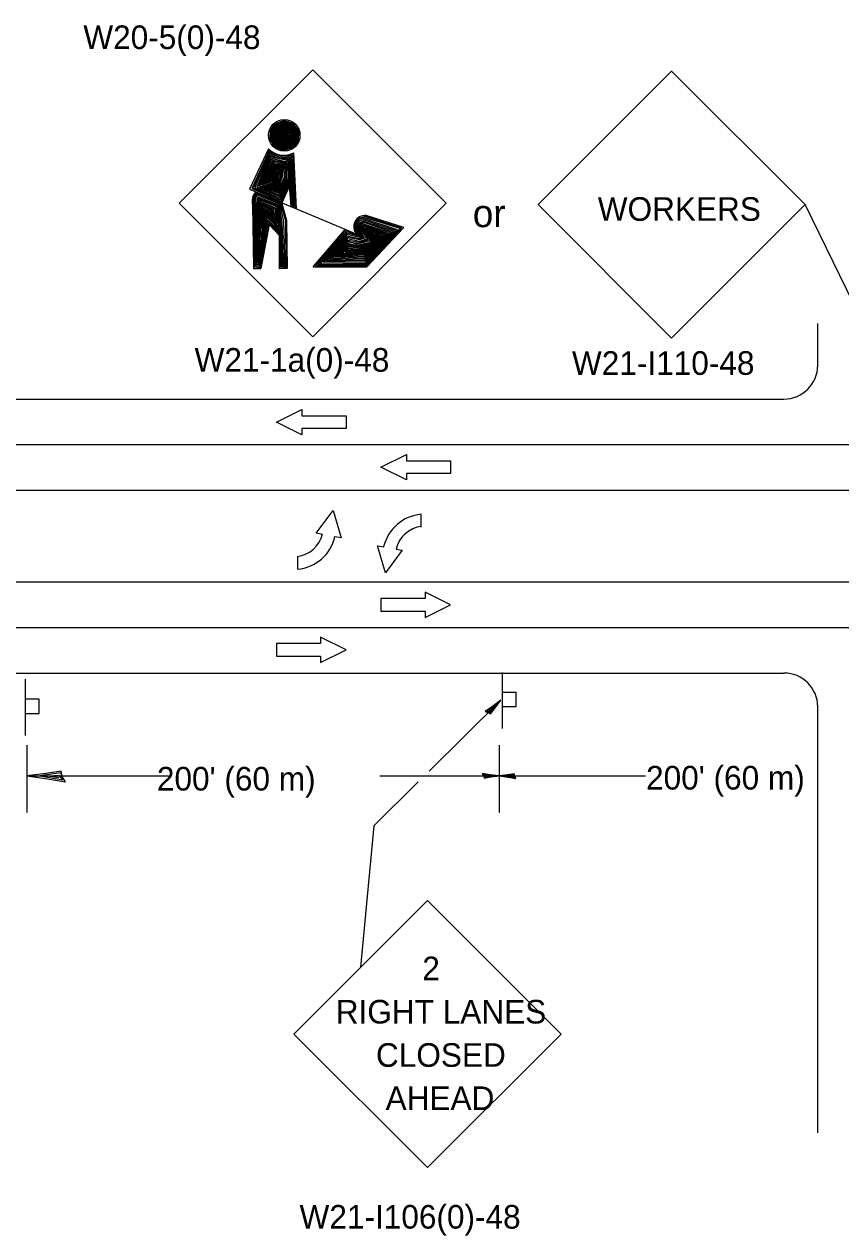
# Model space of a CAD drawing. Extents: x 92217 to 93577, y 75831 to 76271.
# Drawn here: x 92364.8 to 92439.5, y 75994.1 to 76104.9 of the extents above; entities that cross this region are included whole.
import ezdxf

# ---------------------------------------------------------------- set-up
doc = ezdxf.new("R2010")
doc.units = 0
for name, color, linetype in [('Design_PR_EOP', 7, 'Continuous'), ('Design_PR_Roadway Dimensions', 7, 'Continuous'), ('Level 7', 7, 'Continuous'), ('Sheets_General Details', 7, 'Continuous'), ('Topo_PMK Symbols', 7, 'Continuous'), ('Topo_Traffic Sign', 7, 'Continuous')]:
    doc.layers.add(name, color=color, linetype=linetype)

msp = doc.modelspace()

# ---------------------------------------------------------------- linework, layer by layer
at = {"layer": 'Design_PR_EOP'}
for p, q in [((92437.4, 76073.71), (92437.4, 76077.54)), ((92362.07, 76070.62), (92434.31, 76070.62)), ((92362.07, 76045.56), (92434.31, 76045.56)), ((92437.4, 76003.5), (92437.4, 76042.47))]:
    msp.add_line(p, q, dxfattribs=at)
for centre, start, end in [((92434.31, 76073.71), 270, 0), ((92434.31, 76042.47), 0, 90)]:
    msp.add_arc(centre, 3.09, start, end, dxfattribs=at)
at = {"layer": 'Design_PR_Roadway Dimensions'}
for p, q in [((92365.05, 76038.97), (92365.05, 76032.79)), ((92408.25, 76038.97), (92408.25, 76032.79)), ((92365.05, 76036.15), (92378.01, 76036.15)), ((92397.35, 76036.15), (92408.26, 76036.15)), ((92408.26, 76036.15), (92421.65, 76036.15))]:
    msp.add_line(p, q, dxfattribs=at)
for points in [[(92368.29, 76036.1), (92368.18, 76036.58), (92366.81, 76036.37), (92365.05, 76036.15), (92366.93, 76035.89), (92368.58, 76035.6), (92368.29, 76036.1), (92368.15, 76036.42), (92366.23, 76036.14), (92368.33, 76035.78), (92368.02, 76036.19), (92367.14, 76036.13), (92367.98, 76036)], [(92406.84, 76036.17), (92406.89, 76035.95), (92407.49, 76036.05), (92408.26, 76036.15), (92407.44, 76036.26), (92406.72, 76036.38), (92406.84, 76036.17), (92406.9, 76036.03), (92407.74, 76036.15), (92406.83, 76036.31), (92406.96, 76036.13), (92407.35, 76036.15), (92406.98, 76036.21)], [(92409.68, 76036.12), (92409.63, 76036.34), (92409.03, 76036.24), (92408.26, 76036.15), (92409.08, 76036.03), (92409.8, 76035.91), (92409.68, 76036.12), (92409.61, 76036.26), (92408.78, 76036.14), (92409.69, 76035.98), (92409.55, 76036.16), (92409.17, 76036.14), (92409.54, 76036.08)]]:
    msp.add_lwpolyline(points, dxfattribs=at)
at = {"layer": 'Level 7'}
for p, q in [((92318.1, 76066.45), (92791.71, 76066.45)), ((92318.1, 76049.73), (92791.71, 76049.73))]:
    msp.add_line(p, q, dxfattribs=at)
at = {"layer": 'Sheets_General Details'}
msp.add_line((92454.92, 76050.14), (92436.26, 76088.4), dxfattribs=at)
at = {"layer": 'Topo_PMK Symbols'}
for p, q in [((92318.1, 76062.27), (92791.71, 76062.27)), ((92401.13, 76058.91), (92401.13, 76060.07)), ((92389.8, 76056.22), (92389.8, 76055.06)), ((92318.1, 76053.91), (92791.71, 76053.91))]:
    msp.add_line(p, q, dxfattribs=at)
for points in [[(92394.25, 76069.08), (92394.25, 76067.92), (92390.2, 76067.92), (92390.2, 76067.35), (92387.88, 76068.5), (92390.2, 76069.66), (92390.2, 76069.08), (92394.25, 76069.08)], [(92367.44, 76066.45), (92370.53, 76066.45)], [(92379.79, 76066.45), (92382.87, 76066.45)], [(92392.13, 76066.45), (92395.21, 76066.45)], [(92404.47, 76066.45), (92407.56, 76066.45)], [(92416.81, 76066.45), (92419.9, 76066.45)], [(92429.15, 76066.45), (92432.24, 76066.45)], [(92403.82, 76064.97), (92403.82, 76063.81), (92399.77, 76063.81), (92399.77, 76063.23), (92397.45, 76064.39), (92399.77, 76065.54), (92399.77, 76064.97), (92403.82, 76064.97)], [(92392.1, 76058.24), (92391.53, 76058.34), (92393.07, 76060.41), (92393.81, 76057.93), (92393.24, 76058.03)], [(92398.84, 76056.89), (92399.4, 76056.79), (92397.86, 76054.71), (92397.12, 76057.19), (92397.7, 76057.09)], [(92397.45, 76052.37), (92397.45, 76051.21), (92401.5, 76051.21), (92401.5, 76050.63), (92403.82, 76051.79), (92401.5, 76052.95), (92401.5, 76052.37), (92397.45, 76052.37)], [(92367.44, 76049.73), (92370.53, 76049.73)], [(92379.79, 76049.73), (92382.87, 76049.73)], [(92387.88, 76048.25), (92387.88, 76047.1), (92391.93, 76047.1), (92391.93, 76046.52), (92394.25, 76047.68), (92391.93, 76048.83), (92391.93, 76048.25), (92387.88, 76048.25)], [(92392.13, 76049.73), (92395.21, 76049.73)], [(92404.47, 76049.73), (92407.56, 76049.73)], [(92416.81, 76049.73), (92419.9, 76049.73)], [(92429.15, 76049.73), (92432.24, 76049.73)]]:
    msp.add_lwpolyline(points, dxfattribs=at)
for centre, radius, start, end in [((92401.46, 76056.22), 3.87, 94.8518, 166.9748), ((92401.48, 76056.28), 2.71, 96.9303, 166.9748), ((92389.47, 76058.91), 2.71, 276.9303, 346.9748), ((92389.47, 76058.91), 3.87, 274.8518, 346.9748)]:
    msp.add_arc(centre, radius, start, end, dxfattribs=at)
at = {"layer": 'Topo_Traffic Sign'}
for p, q in [((92387.17, 76093.49), (92385.42, 76089.82)), ((92385.41, 76089.82), (92395.24, 76085.7)), ((92389.09, 76090.13), (92388.37, 76088.56)), ((92389.24, 76088.27), (92389.09, 76090.13)), ((92388.36, 76088.64), (92388.81, 76086.94)), ((92385.69, 76088.4), (92385.78, 76082.57)), ((92387.23, 76086.58), (92386.46, 76082.57)), ((92388.15, 76085.57), (92387.23, 76086.58)), ((92388.81, 76086.94), (92388.87, 76082.57)), ((92399.55, 76086.3), (92396.09, 76087.4)), ((92388.15, 76082.52), (92388.15, 76085.57)), ((92391.24, 76082.72), (92394.16, 76086.12)), ((92396.15, 76082.72), (92399.55, 76086.3)), ((92385.78, 76082.57), (92386.46, 76082.57)), ((92388.87, 76082.57), (92388.15, 76082.52)), ((92391.24, 76082.72), (92396.15, 76082.72)), ((92408.53, 76045.61), (92408.53, 76040.47)), ((92364.9, 76044.99), (92364.9, 76039.85)), ((92401.85, 76036.59), (92408.42, 76043.09)), ((92396.79, 76031.59), (92400.85, 76035.6)), ((92396.79, 76031.59), (92395.59, 76018.64))]:
    msp.add_line(p, q, dxfattribs=at)
for points in [[(92378.99, 76088.53), (92391.2, 76076.31), (92403.42, 76088.53), (92391.2, 76100.74)], [(92411.83, 76088.4), (92424.04, 76076.18), (92436.26, 76088.4), (92424.04, 76100.62)], [(92366.18, 76043.16), (92364.9, 76043.16), (92364.9, 76041.87), (92366.18, 76041.87)], [(92409.82, 76043.78), (92408.53, 76043.78), (92408.53, 76042.49), (92409.82, 76042.49)], [(92389.48, 76012.53), (92401.7, 76000.32), (92413.92, 76012.53), (92401.7, 76024.75)]]:
    msp.add_lwpolyline(points, close=True, dxfattribs=at)
for points in [[(92388.58, 76096.09), (92387.68, 76095.76), (92387.35, 76095.25), (92387.24, 76094.45), (92387.69, 76093.71), (92388.51, 76093.35), (92389.37, 76093.62), (92389.89, 76094.24), (92389.92, 76095.15), (92389.41, 76095.82), (92388.67, 76096.08), (92387.74, 76095.72), (92387.46, 76095.24), (92387.34, 76094.46), (92387.73, 76093.75), (92388.51, 76093.41), (92389.32, 76093.68), (92389.83, 76094.25), (92389.88, 76095.13), (92389.39, 76095.76), (92388.7, 76096.01), (92387.78, 76095.67), (92387.51, 76095.25), (92387.41, 76094.45), (92387.76, 76093.81), (92388.51, 76093.49), (92389.28, 76093.73), (92389.77, 76094.28), (92389.79, 76095.11), (92389.35, 76095.71), (92388.69, 76095.94), (92387.83, 76095.62), (92387.56, 76095.24), (92387.45, 76094.46), (92387.79, 76093.85), (92388.51, 76093.55), (92389.24, 76093.77), (92389.71, 76094.3), (92389.74, 76095.1), (92389.33, 76095.68), (92388.7, 76095.85), (92387.85, 76095.57), (92387.62, 76095.22), (92387.51, 76094.49), (92387.82, 76093.9), (92388.51, 76093.63), (92389.2, 76093.81), (92389.66, 76094.3), (92389.68, 76095.06), (92389.3, 76095.62), (92388.71, 76095.8), (92387.87, 76095.49), (92387.67, 76095.18), (92387.55, 76094.5), (92387.85, 76093.95), (92388.49, 76093.68), (92389.14, 76093.84), (92389.61, 76094.3), (92389.65, 76095.05), (92389.28, 76095.57), (92388.71, 76095.73), (92387.92, 76095.44), (92387.71, 76095.17), (92387.63, 76094.5), (92387.87, 76093.99), (92388.56, 76093.75), (92389.11, 76093.89), (92389.51, 76094.29), (92389.59, 76095.02), (92389.25, 76095.5), (92388.7, 76095.67), (92387.94, 76095.4), (92387.76, 76095.17), (92387.69, 76094.53), (92387.9, 76094.02), (92388.57, 76093.82), (92389.09, 76093.95), (92389.45, 76094.31), (92389.53, 76095.01), (92389.24, 76095.45), (92388.7, 76095.61), (92387.98, 76095.34), (92387.81, 76095.18), (92387.76, 76094.53), (92387.93, 76094.06), (92388.55, 76093.87), (92389.04, 76094), (92389.41, 76094.32), (92389.48, 76094.99), (92389.22, 76095.39), (92388.7, 76095.51), (92388.01, 76095.3), (92387.85, 76095.16), (92387.8, 76094.54), (92387.95, 76094.12), (92388.55, 76093.93), (92389, 76094.05), (92389.35, 76094.32), (92389.43, 76094.94), (92389.2, 76095.34), (92388.71, 76095.44)], [(92388.71, 76095.44), (92388.03, 76095.25), (92387.92, 76095.15), (92387.87, 76094.55), (92387.98, 76094.18), (92388.54, 76093.97), (92388.94, 76094.07), (92389.29, 76094.34), (92389.39, 76094.93), (92389.15, 76095.29), (92388.7, 76095.38), (92388.04, 76095.21), (92387.97, 76095.14), (92387.91, 76094.56), (92388.01, 76094.22), (92388.53, 76094.01), (92388.93, 76094.12), (92389.22, 76094.35), (92389.35, 76094.89), (92389.13, 76095.25), (92388.72, 76095.3), (92388.02, 76095.15), (92387.95, 76094.57), (92388.03, 76094.25), (92388.52, 76094.06), (92388.87, 76094.16), (92389.13, 76094.36), (92389.31, 76094.88), (92389.11, 76095.2), (92388.74, 76095.22), (92388.11, 76095.11), (92388.01, 76094.6), (92388.07, 76094.28), (92388.53, 76094.12), (92388.86, 76094.22), (92389.06, 76094.37), (92389.27, 76094.85), (92389.07, 76095.14), (92388.76, 76095.16), (92388.17, 76095.08), (92388.07, 76094.61), (92388.09, 76094.3), (92388.53, 76094.16), (92388.83, 76094.25), (92388.98, 76094.37), (92389.22, 76094.84), (92389.07, 76095.1), (92388.21, 76095.05), (92388.11, 76094.61), (92388.14, 76094.33), (92388.52, 76094.21), (92388.8, 76094.28), (92388.94, 76094.38), (92389.18, 76094.83), (92389.05, 76095.04), (92388.24, 76095), (92388.17, 76094.6), (92388.21, 76094.36), (92388.51, 76094.27), (92388.79, 76094.33), (92388.9, 76094.39), (92389.12, 76094.83), (92389.02, 76095), (92388.26, 76094.95), (92388.21, 76094.6), (92388.26, 76094.39), (92388.51, 76094.32), (92388.8, 76094.36), (92388.87, 76094.4), (92389.06, 76094.83), (92388.98, 76094.93), (92388.31, 76094.9), (92388.26, 76094.6), (92388.3, 76094.42), (92388.52, 76094.36), (92388.82, 76094.4), (92389, 76094.82), (92388.95, 76094.88), (92388.35, 76094.85), (92388.31, 76094.6), (92388.34, 76094.45), (92388.53, 76094.4), (92388.76, 76094.44), (92388.93, 76094.82), (92388.92, 76094.85), (92388.37, 76094.8), (92388.35, 76094.61), (92388.39, 76094.48), (92388.51, 76094.44), (92388.74, 76094.49), (92388.88, 76094.81), (92388.4, 76094.75), (92388.39, 76094.62), (92388.4, 76094.51), (92388.51, 76094.49), (92388.69, 76094.51), (92388.81, 76094.75), (92388.44, 76094.69), (92388.43, 76094.53), (92388.53, 76094.51), (92388.65, 76094.54)], [(92388.65, 76094.54), (92388.73, 76094.7), (92388.47, 76094.66), (92388.46, 76094.55), (92388.61, 76094.55), (92388.65, 76094.65), (92388.51, 76094.63), (92388.5, 76094.6), (92388.57, 76094.58), (92388.6, 76094.61)], [(92387.22, 76093.32), (92385.62, 76089.88), (92388.35, 76088.69), (92389.11, 76090.31), (92389.32, 76088.29), (92389.62, 76088.12), (92389.37, 76092.97), (92388.59, 76092.81), (92387.9, 76092.93), (92387.2, 76093.3), (92385.76, 76089.93), (92388.29, 76088.85), (92389.13, 76090.47), (92389.4, 76088.37), (92389.51, 76088.3), (92389.27, 76092.85), (92388.62, 76092.68), (92387.84, 76092.84), (92387.24, 76093.13), (92385.91, 76089.97), (92388.23, 76089), (92389.17, 76090.63), (92389.45, 76088.48), (92389.2, 76092.71), (92388.62, 76092.58), (92387.8, 76092.71), (92387.28, 76092.98), (92386.08, 76090), (92388.2, 76089.14), (92389.18, 76090.74), (92389.29, 76090.08), (92389.12, 76092.58), (92388.63, 76092.49), (92387.78, 76092.64), (92387.3, 76092.84), (92386.23, 76090.05), (92388.18, 76089.26), (92389.12, 76090.8), (92389.06, 76092.49), (92388.61, 76092.36), (92387.78, 76092.53), (92387.35, 76092.67), (92386.37, 76090.09), (92388.15, 76089.41), (92389.01, 76090.8), (92388.98, 76092.34), (92388.62, 76092.29), (92387.73, 76092.42), (92387.39, 76092.54), (92386.51, 76090.14), (92388.1, 76089.51), (92388.86, 76090.83), (92388.9, 76092.2), (92388.62, 76092.19), (92387.69, 76092.32), (92387.49, 76092.37), (92386.64, 76090.18), (92388.07, 76089.63), (92388.73, 76090.85), (92388.83, 76092.1), (92388.54, 76092.1), (92387.71, 76092.2), (92387.54, 76092.27), (92386.76, 76090.2), (92388.03, 76089.71), (92388.63, 76090.9), (92388.71, 76092.01), (92387.73, 76092.08), (92387.59, 76092.12), (92386.88, 76090.24), (92388, 76089.83), (92388.45, 76090.93), (92388.59, 76091.91), (92387.64, 76092), (92387, 76090.29), (92387.93, 76089.92), (92388.34, 76090.95), (92388.49, 76091.88), (92387.68, 76091.88), (92387.13, 76090.32), (92387.89, 76090.03), (92388.23, 76090.98), (92388.4, 76091.8), (92387.73, 76091.79), (92387.23, 76090.36), (92387.83, 76090.12), (92388.29, 76091.7), (92387.76, 76091.71), (92387.35, 76090.42), (92387.78, 76090.24), (92388.17, 76091.63), (92387.8, 76091.63), (92387.45, 76090.46), (92387.71, 76090.36), (92388.07, 76091.52), (92387.88, 76091.53), (92387.54, 76090.51), (92387.66, 76090.49), (92387.93, 76091.44)], [(92385.98, 76089.49), (92385.81, 76089.12), (92385.74, 76088.7), (92385.8, 76088.44), (92385.86, 76082.7), (92386.41, 76082.65), (92387.21, 76086.71), (92388.23, 76085.64), (92388.21, 76082.59), (92388.77, 76082.64), (92388.73, 76086.88), (92388.3, 76088.49), (92386.07, 76089.43), (92385.92, 76089.13), (92385.84, 76088.71), (92385.89, 76088.48), (92385.96, 76082.81), (92386.32, 76082.77), (92387.12, 76086.9), (92388.3, 76085.72), (92388.31, 76082.71), (92388.68, 76082.73), (92388.57, 76086.84), (92388.24, 76088.42), (92386.11, 76089.29), (92385.98, 76088.99), (92385.96, 76088.74), (92386, 76088.49), (92386.05, 76082.93), (92386.2, 76082.9), (92387.09, 76087.02), (92388.33, 76085.79), (92388.4, 76082.81), (92388.57, 76082.84), (92388.42, 76086.78), (92388.14, 76088.33), (92386.18, 76089.11), (92386.11, 76088.93), (92386.12, 76088.63), (92386.15, 76083.09), (92387.08, 76087.23), (92388.33, 76085.93), (92388.5, 76082.95), (92388.32, 76086.78), (92388.04, 76088.27), (92386.24, 76088.97), (92386.22, 76088.66), (92386.22, 76083.82), (92387.03, 76087.37), (92388.26, 76086.09), (92388.21, 76086.76), (92387.95, 76088.2), (92386.34, 76088.82), (92386.31, 76084.54), (92387.03, 76087.48), (92388.13, 76086.36), (92387.86, 76088.09), (92386.41, 76088.66), (92386.41, 76085.38), (92387.01, 76087.61), (92387.99, 76086.66), (92387.76, 76088.02), (92386.51, 76088.49), (92386.51, 76086.19), (92386.98, 76087.71), (92387.86, 76086.91), (92387.61, 76087.96), (92386.56, 76088.37), (92386.58, 76086.73), (92386.93, 76087.81), (92387.71, 76087.14), (92387.52, 76087.88), (92386.64, 76088.23), (92386.65, 76087.24), (92386.89, 76087.88), (92387.59, 76087.4), (92387.4, 76087.82), (92386.7, 76088.09), (92386.72, 76087.66), (92386.81, 76087.9), (92386.79, 76087.96), (92387.35, 76087.75), (92387.38, 76087.59), (92387.12, 76087.78)], [(92394.2, 76086.06), (92391.47, 76082.83), (92396.13, 76082.83), (92399.35, 76086.26), (92396.02, 76087.32), (92395.41, 76087.14), (92395.1, 76086.72), (92395.04, 76086.27), (92395.35, 76085.59), (92394.29, 76085.95), (92391.67, 76082.91), (92396.09, 76082.93), (92399.21, 76086.22), (92395.99, 76087.2), (92395.46, 76087.03), (92395.15, 76086.7), (92395.14, 76086.22), (92395.53, 76085.48), (92394.31, 76085.8), (92391.9, 76082.99), (92396.07, 76083.06), (92398.96, 76086.11), (92396, 76087.08), (92395.53, 76086.92), (92395.22, 76086.7), (92395.22, 76086.26), (92395.73, 76085.43), (92395.51, 76085.39), (92394.32, 76085.66), (92392.15, 76083.13), (92396.03, 76083.18), (92398.78, 76086.04), (92395.99, 76086.96), (92395.29, 76086.65), (92395.3, 76086.29), (92395.89, 76085.43), (92395.48, 76085.28), (92394.34, 76085.53), (92392.37, 76083.22), (92396.02, 76083.29), (92398.59, 76085.97), (92395.98, 76086.84), (92395.38, 76086.61), (92395.38, 76086.32), (92396.11, 76085.39), (92395.49, 76085.17), (92394.39, 76085.39), (92392.55, 76083.33), (92395.97, 76083.38), (92398.42, 76085.91), (92395.98, 76086.73), (92395.46, 76086.55), (92395.49, 76086.34), (92396.26, 76085.43), (92396.11, 76085.25), (92395.48, 76085.04), (92394.4, 76085.28), (92392.78, 76083.42), (92395.97, 76083.49), (92398.24, 76085.84), (92395.97, 76086.58), (92395.57, 76086.49), (92395.62, 76086.36), (92396.38, 76085.46), (92396.23, 76085.14), (92395.49, 76084.93), (92394.43, 76085.13), (92393.02, 76083.51), (92395.93, 76083.62), (92398.06, 76085.78), (92395.95, 76086.49), (92395.68, 76086.42), (92396.49, 76085.51), (92396.34, 76085.05), (92395.21, 76084.77), (92394.45, 76085.03), (92395.32, 76084.85), (92394.4, 76084.96), (92393.25, 76083.62), (92395.9, 76083.73), (92397.93, 76085.75), (92395.97, 76086.4), (92395.82, 76086.38), (92396.61, 76085.52), (92396.43, 76084.94), (92395.2, 76084.67), (92394.41, 76084.86), (92393.42, 76083.69), (92395.87, 76083.84), (92397.76, 76085.71), (92396, 76086.29), (92396.72, 76085.55), (92396.51, 76084.84), (92395.17, 76084.56), (92394.43, 76084.76), (92393.58, 76083.78), (92395.82, 76083.94), (92397.62, 76085.66), (92396.23, 76086.11), (92396.78, 76085.57), (92396.62, 76084.78)], [(92396.62, 76084.78), (92395.15, 76084.5), (92394.43, 76084.67), (92393.76, 76083.87), (92395.77, 76084.03), (92396.51, 76084.68), (92395.17, 76084.41), (92394.43, 76084.57), (92393.92, 76083.93), (92395.73, 76084.11), (92396.29, 76084.58), (92395.17, 76084.31), (92394.43, 76084.46), (92394.16, 76084.05), (92395.71, 76084.21), (92396.02, 76084.45), (92395.2, 76084.23), (92394.47, 76084.36), (92394.3, 76084.12), (92394.94, 76084.2), (92394.52, 76084.25), (92394.45, 76084.22), (92395.66, 76084.25), (92395.75, 76084.32), (92396.73, 76084.92), (92397.45, 76085.61), (92396.45, 76085.96), (92396.85, 76085.57), (92396.73, 76085.01), (92397.29, 76085.55), (92396.71, 76085.77), (92396.92, 76085.58), (92396.85, 76085.24), (92397.15, 76085.5), (92396.97, 76085.58), (92396.97, 76085.46), (92397.03, 76085.48)], [(92407.26, 76041.96), (92407.46, 76041.83), (92407.88, 76042.38), (92408.42, 76043.09), (92407.66, 76042.51), (92406.98, 76042.04), (92407.26, 76041.96), (92407.42, 76041.9), (92408, 76042.67), (92407.13, 76042.06), (92407.38, 76042.03), (92407.68, 76042.35), (92407.33, 76042.1)]]:
    msp.add_lwpolyline(points, dxfattribs=at)
msp.add_circle((92388.6, 76094.74), 1.44, dxfattribs=at)
for centre, radius, start, end in [((92388.56, 76094.85), 1.94, 224.4048, 297.4154), ((92562.31, 76099.16), 172.97, 181.998, 183.698), ((92386.85, 76088.76), 1.19, 138.3793, 197.8475), ((92395.97, 76086.39), 1.01, 83.1085, 223.8668)]:
    msp.add_arc(centre, radius, start, end, dxfattribs=at)

# ---------------------------------------------------------------- texts
at = {"layer": 'Design_PR_Roadway Dimensions'}
for p in [(92376.95, 76034.81), (92421.7, 76034.9)]:
    msp.add_text("200' (60 m)", height=2.16, dxfattribs=at).set_placement(p)
at = {"layer": 'Topo_Traffic Sign'}
for s, height, p in [('W20-5(0)-48', 2.1597, (92370.22, 76102.63)), ('WORKERS', 2.16, (92417.28, 76086.92)), ('or', 2.52, (92405.85, 76086.34)), ('W21-1a(0)-48', 2.1597, (92380.4, 76073.12)), ('W21-I110-48', 2.1597, (92414.92, 76072.83)), ('2', 2.16, (92401.23, 76017.46)), ('RIGHT LANES', 2.1598, (92393.31, 76013.5)), ('CLOSED', 2.16, (92396.99, 76009.54)), ('AHEAD', 2.16, (92397.87, 76005.59)), ('W21-I106(0)-48', 2.1597, (92390, 75994.74))]:
    msp.add_text(s, height=height, dxfattribs=at).set_placement(p)

doc.saveas('drawing.dxf')
